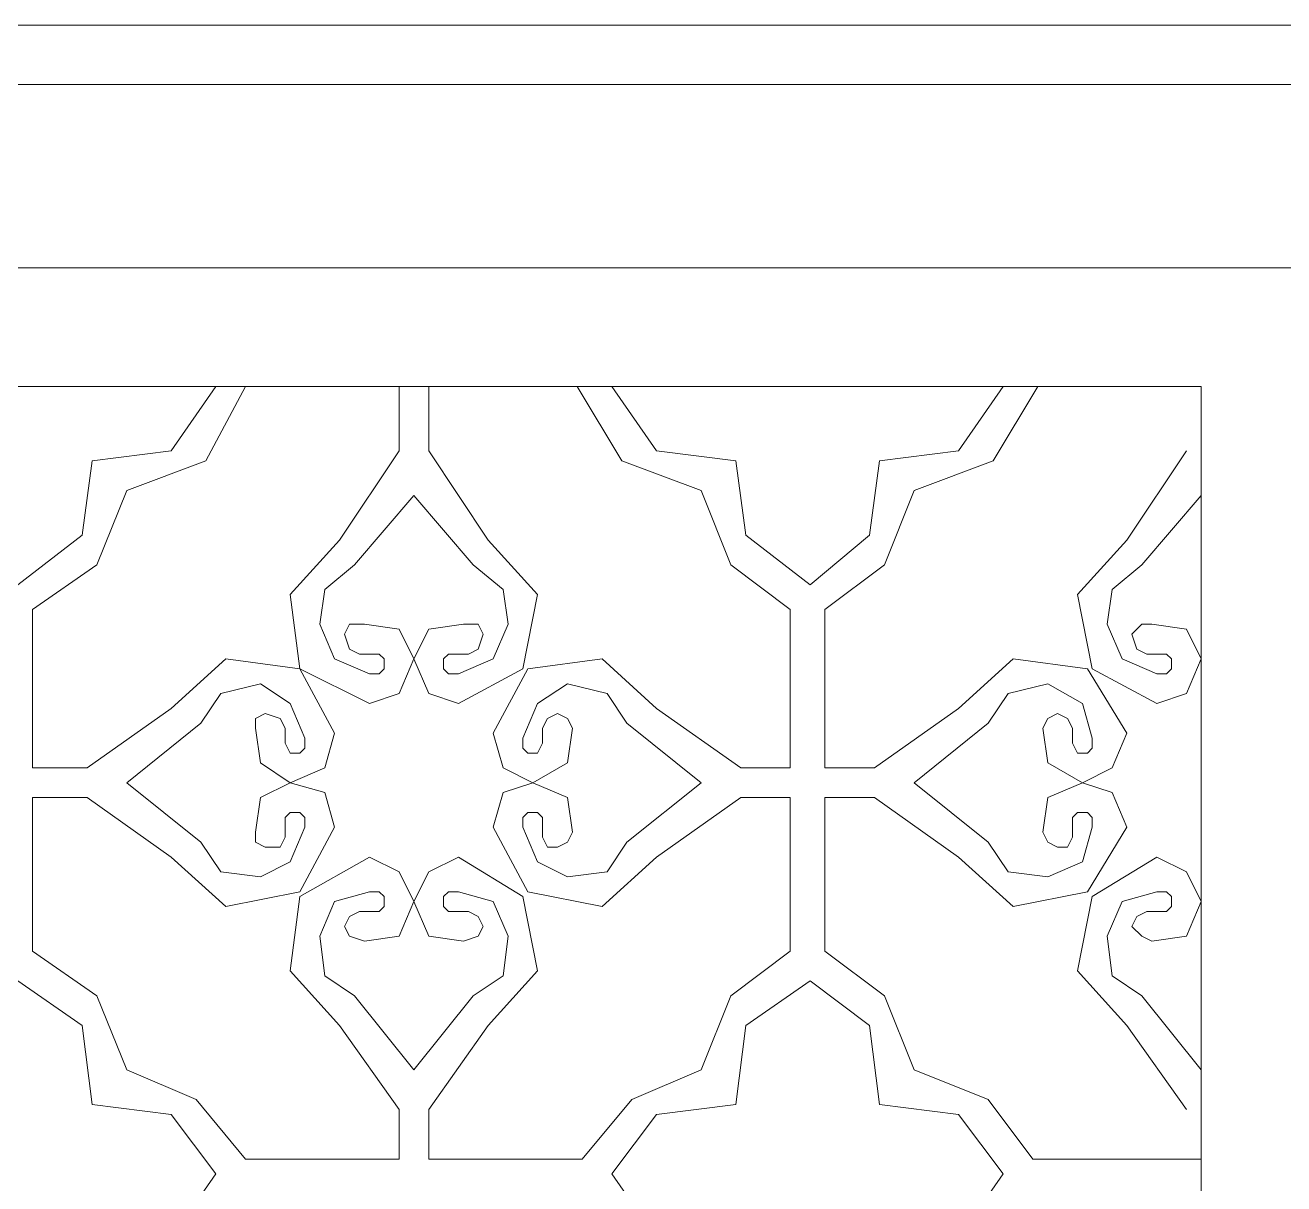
# Model space of a CAD drawing. Header units: centimetres. Extents: x -8.5 to 8.6, y -10.1 to 9.2.
# Drawn here: x -5.33 to -0.12, y 4.43 to 9.22 of the extents above; entities that cross this region are included whole.
import ezdxf

# ---------------------------------------------------------------- set-up
doc = ezdxf.new("R2010")
doc.units = ezdxf.units.CM
doc.header["$MEASUREMENT"] = 0
doc.layers.add('layer 1', color=7, linetype='Continuous')

msp = doc.modelspace()

# ---------------------------------------------------------------- linework, layer by layer
at = {"layer": 'layer 1', "color": 250, "lineweight": 0}
for points, knots in [([(-8.4921, 9.22005), (-8.4921, 9.22005), (8.56713, 9.22005), (8.56713, 9.22005), (8.56713, 9.22005), (8.56713, 9.22005), (8.56713, -10.09188), (8.56713, -10.09188), (8.56713, -10.09188), (8.56713, -10.09188), (-8.4921, -10.09188), (-8.4921, -10.09188), (-8.4921, -10.09188), (-8.4921, -10.09188), (-8.4921, 9.22005), (-8.4921, 9.22005)], [0, 0, 0, 0, 0.25, 0.25, 0.25, 0.25, 0.5, 0.5, 0.5, 0.5, 0.75, 0.75, 0.75, 0.75, 1, 1, 1, 1]), ([(-8.4921, 9.22005), (-8.4921, 9.22005), (8.56713, 9.22005), (8.56713, 9.22005), (8.56713, 9.22005), (8.56713, 9.22005), (8.56713, -10.09188), (8.56713, -10.09188), (8.56713, -10.09188), (8.56713, -10.09188), (-8.4921, -10.09188), (-8.4921, -10.09188), (-8.4921, -10.09188), (-8.4921, -10.09188), (-8.4921, 9.22005), (-8.4921, 9.22005)], [0, 0, 0, 0, 0.25, 0.25, 0.25, 0.25, 0.5, 0.5, 0.5, 0.5, 0.75, 0.75, 0.75, 0.75, 1, 1, 1, 1]), ([(-8.22578, 8.97452), (-8.22578, 8.97452), (8.32133, 8.97452), (8.32133, 8.97452), (8.32133, 8.97452), (8.32133, 8.97452), (8.32133, -9.84608), (8.32133, -9.84608), (8.32133, -9.84608), (8.32133, -9.84608), (-8.22578, -9.84608), (-8.22578, -9.84608), (-8.22578, -9.84608), (-8.22578, -9.84608), (-8.22578, 8.97452), (-8.22578, 8.97452)], [0, 0, 0, 0, 0.25, 0.25, 0.25, 0.25, 0.5, 0.5, 0.5, 0.5, 0.75, 0.75, 0.75, 0.75, 1, 1, 1, 1]), ([(-8.22578, 8.97452), (-8.22578, 8.97452), (8.32133, 8.97452), (8.32133, 8.97452), (8.32133, 8.97452), (8.32133, 8.97452), (8.32133, -9.84608), (8.32133, -9.84608), (8.32133, -9.84608), (8.32133, -9.84608), (-8.22578, -9.84608), (-8.22578, -9.84608), (-8.22578, -9.84608), (-8.22578, -9.84608), (-8.22578, 8.97452), (-8.22578, 8.97452)], [0, 0, 0, 0, 0.25, 0.25, 0.25, 0.25, 0.5, 0.5, 0.5, 0.5, 0.75, 0.75, 0.75, 0.75, 1, 1, 1, 1]), ([(-7.48865, 8.2166), (-7.48865, 8.2166), (7.56368, 8.2166), (7.56368, 8.2166), (7.56368, 8.2166), (7.56368, 8.2166), (7.56368, -9.08816), (7.56368, -9.08816), (7.56368, -9.08816), (7.56368, -9.08816), (-7.48865, -9.08816), (-7.48865, -9.08816), (-7.48865, -9.08816), (-7.48865, -9.08816), (-7.48865, 8.2166), (-7.48865, 8.2166)], [0, 0, 0, 0, 0.25, 0.25, 0.25, 0.25, 0.5, 0.5, 0.5, 0.5, 0.75, 0.75, 0.75, 0.75, 1, 1, 1, 1]), ([(-7.48865, 8.2166), (-7.48865, 8.2166), (7.56368, 8.2166), (7.56368, 8.2166), (7.56368, 8.2166), (7.56368, 8.2166), (7.56368, -9.08816), (7.56368, -9.08816), (7.56368, -9.08816), (7.56368, -9.08816), (-7.48865, -9.08816), (-7.48865, -9.08816), (-7.48865, -9.08816), (-7.48865, -9.08816), (-7.48865, 8.2166), (-7.48865, 8.2166)], [0, 0, 0, 0, 0.25, 0.25, 0.25, 0.25, 0.5, 0.5, 0.5, 0.5, 0.75, 0.75, 0.75, 0.75, 1, 1, 1, 1]), ([(-6.97653, -8.59683), (-6.97653, -8.59683), (-6.97653, 7.72527), (-6.97653, 7.72527), (-6.97653, 7.72527), (-6.97653, 7.72527), (-0.46421, 7.72527), (-0.46421, 7.72527), (-0.46421, 7.72527), (-0.46421, 7.72527), (-0.46421, -8.59683), (-0.46421, -8.59683), (-0.46421, -8.59683), (-0.46421, -8.59683), (-6.97653, -8.59683), (-6.97653, -8.59683)], [0, 0, 0, 0, 0.25, 0.25, 0.25, 0.25, 0.5, 0.5, 0.5, 0.5, 0.75, 0.75, 0.75, 0.75, 1, 1, 1, 1]), ([(-6.97653, -8.59683), (-6.97653, -8.59683), (-6.97653, 7.72527), (-6.97653, 7.72527), (-6.97653, 7.72527), (-6.97653, 7.72527), (-0.46421, 7.72527), (-0.46421, 7.72527), (-0.46421, 7.72527), (-0.46421, 7.72527), (-0.46421, -8.59683), (-0.46421, -8.59683), (-0.46421, -8.59683), (-0.46421, -8.59683), (-6.97653, -8.59683), (-6.97653, -8.59683)], [0, 0, 0, 0, 0.25, 0.25, 0.25, 0.25, 0.5, 0.5, 0.5, 0.5, 0.75, 0.75, 0.75, 0.75, 1, 1, 1, 1]), ([(-6.15729, 7.72527), (-6.15729, 7.72527), (-5.97307, 7.45894), (-5.97307, 7.45894), (-5.97307, 7.45894), (-5.97307, 7.45894), (-5.64543, 7.41789), (-5.64543, 7.41789), (-5.64543, 7.41789), (-5.64543, 7.41789), (-5.60438, 7.11077), (-5.60438, 7.11077), (-5.60438, 7.11077), (-5.60438, 7.11077), (-5.35858, 6.90603), (-5.35858, 6.90603), (-5.35858, 6.90603), (-5.35858, 6.90603), (-5.09252, 7.11077), (-5.09252, 7.11077), (-5.09252, 7.11077), (-5.09252, 7.11077), (-5.05146, 7.41789), (-5.05146, 7.41789), (-5.05146, 7.41789), (-5.05146, 7.41789), (-4.72382, 7.45894), (-4.72382, 7.45894), (-4.72382, 7.45894), (-4.72382, 7.45894), (-4.53961, 7.72527), (-4.53961, 7.72527)], [0, 0, 0, 0, 0.125, 0.125, 0.125, 0.125, 0.25, 0.25, 0.25, 0.25, 0.375, 0.375, 0.375, 0.375, 0.5, 0.5, 0.5, 0.5, 0.625, 0.625, 0.625, 0.625, 0.75, 0.75, 0.75, 0.75, 0.875, 0.875, 0.875, 0.875, 1, 1, 1, 1]), ([(-4.90804, 7.29499), (-4.90804, 7.29499), (-4.5804, 7.41789), (-4.5804, 7.41789), (-4.5804, 7.41789), (-4.5804, 7.41789), (-4.41671, 7.72527), (-4.41671, 7.72527)], [0, 0, 0, 0, 0.5, 0.5, 0.5, 0.5, 1, 1, 1, 1]), ([(-4.02748, 7.09025), (-4.02748, 7.09025), (-3.78169, 7.45894), (-3.78169, 7.45894), (-3.78169, 7.45894), (-3.78169, 7.45894), (-3.78169, 7.72527), (-3.78169, 7.72527)], [0, 0, 0, 0, 0.5, 0.5, 0.5, 0.5, 1, 1, 1, 1]), ([(-3.65905, 7.72527), (-3.65905, 7.72527), (-3.65905, 7.45894), (-3.65905, 7.45894), (-3.65905, 7.45894), (-3.65905, 7.45894), (-3.41325, 7.09025), (-3.41325, 7.09025)], [0, 0, 0, 0, 0.5, 0.5, 0.5, 0.5, 1, 1, 1, 1]), ([(-3.04456, 7.72527), (-3.04456, 7.72527), (-2.86034, 7.41789), (-2.86034, 7.41789), (-2.86034, 7.41789), (-2.86034, 7.41789), (-2.5327, 7.29499), (-2.5327, 7.29499)], [0, 0, 0, 0, 0.5, 0.5, 0.5, 0.5, 1, 1, 1, 1]), ([(-2.90113, 7.72527), (-2.90113, 7.72527), (-2.71692, 7.45894), (-2.71692, 7.45894), (-2.71692, 7.45894), (-2.71692, 7.45894), (-2.38927, 7.41789), (-2.38927, 7.41789), (-2.38927, 7.41789), (-2.38927, 7.41789), (-2.34822, 7.11077), (-2.34822, 7.11077), (-2.34822, 7.11077), (-2.34822, 7.11077), (-2.0819, 6.90603), (-2.0819, 6.90603), (-2.0819, 6.90603), (-2.0819, 6.90603), (-1.83636, 7.11077), (-1.83636, 7.11077), (-1.83636, 7.11077), (-1.83636, 7.11077), (-1.79531, 7.41789), (-1.79531, 7.41789), (-1.79531, 7.41789), (-1.79531, 7.41789), (-1.46767, 7.45894), (-1.46767, 7.45894), (-1.46767, 7.45894), (-1.46767, 7.45894), (-1.28345, 7.72527), (-1.28345, 7.72527)], [0, 0, 0, 0, 0.125, 0.125, 0.125, 0.125, 0.25, 0.25, 0.25, 0.25, 0.375, 0.375, 0.375, 0.375, 0.5, 0.5, 0.5, 0.5, 0.625, 0.625, 0.625, 0.625, 0.75, 0.75, 0.75, 0.75, 0.875, 0.875, 0.875, 0.875, 1, 1, 1, 1]), ([(-2.02058, 6.80366), (-2.02058, 6.80366), (-1.77478, 6.98788), (-1.77478, 6.98788), (-1.77478, 6.98788), (-1.77478, 6.98788), (-1.65188, 7.29499), (-1.65188, 7.29499), (-1.65188, 7.29499), (-1.65188, 7.29499), (-1.32424, 7.41789), (-1.32424, 7.41789), (-1.32424, 7.41789), (-1.32424, 7.41789), (-1.14002, 7.72527), (-1.14002, 7.72527)], [0, 0, 0, 0, 0.25, 0.25, 0.25, 0.25, 0.5, 0.5, 0.5, 0.5, 0.75, 0.75, 0.75, 0.75, 1, 1, 1, 1]), ([(-5.29726, 6.80366), (-5.29726, 6.80366), (-5.03094, 6.98788), (-5.03094, 6.98788), (-5.03094, 6.98788), (-5.03094, 6.98788), (-4.90804, 7.29499), (-4.90804, 7.29499)], [0, 0, 0, 0, 0.5, 0.5, 0.5, 0.5, 1, 1, 1, 1]), ([(-2.5327, 7.29499), (-2.5327, 7.29499), (-2.4098, 6.98788), (-2.4098, 6.98788), (-2.4098, 6.98788), (-2.4098, 6.98788), (-2.164, 6.80366), (-2.164, 6.80366)], [0, 0, 0, 0, 0.5, 0.5, 0.5, 0.5, 1, 1, 1, 1]), ([(-3.53615, 6.61918), (-3.53615, 6.61918), (-3.57694, 6.61918), (-3.57694, 6.61918), (-3.57694, 6.61918), (-3.57694, 6.61918), (-3.59747, 6.59892), (-3.59747, 6.59892), (-3.59747, 6.59892), (-3.59747, 6.59892), (-3.59747, 6.55786), (-3.59747, 6.55786), (-3.59747, 6.55786), (-3.59747, 6.55786), (-3.57694, 6.53734), (-3.57694, 6.53734), (-3.57694, 6.53734), (-3.57694, 6.53734), (-3.53615, 6.53734), (-3.53615, 6.53734), (-3.53615, 6.53734), (-3.53615, 6.53734), (-3.39273, 6.59892), (-3.39273, 6.59892), (-3.39273, 6.59892), (-3.39273, 6.59892), (-3.33115, 6.74208), (-3.33115, 6.74208), (-3.33115, 6.74208), (-3.33115, 6.74208), (-3.35167, 6.8855), (-3.35167, 6.8855), (-3.35167, 6.8855), (-3.35167, 6.8855), (-3.47457, 6.98788), (-3.47457, 6.98788), (-3.47457, 6.98788), (-3.47457, 6.98788), (-3.72037, 7.27473), (-3.72037, 7.27473), (-3.72037, 7.27473), (-3.72037, 7.27473), (-3.96617, 6.98788), (-3.96617, 6.98788), (-3.96617, 6.98788), (-3.96617, 6.98788), (-4.08907, 6.8855), (-4.08907, 6.8855), (-4.08907, 6.8855), (-4.08907, 6.8855), (-4.10959, 6.74208), (-4.10959, 6.74208), (-4.10959, 6.74208), (-4.10959, 6.74208), (-4.04801, 6.59892), (-4.04801, 6.59892), (-4.04801, 6.59892), (-4.04801, 6.59892), (-3.90459, 6.53734), (-3.90459, 6.53734), (-3.90459, 6.53734), (-3.90459, 6.53734), (-3.8638, 6.53734), (-3.8638, 6.53734), (-3.8638, 6.53734), (-3.8638, 6.53734), (-3.84327, 6.55786), (-3.84327, 6.55786), (-3.84327, 6.55786), (-3.84327, 6.55786), (-3.84327, 6.59892), (-3.84327, 6.59892), (-3.84327, 6.59892), (-3.84327, 6.59892), (-3.8638, 6.61918), (-3.8638, 6.61918), (-3.8638, 6.61918), (-3.8638, 6.61918), (-3.90459, 6.61918), (-3.90459, 6.61918)], [0, 0, 0, 0, 0.05, 0.05, 0.05, 0.05, 0.1, 0.1, 0.1, 0.1, 0.15, 0.15, 0.15, 0.15, 0.2, 0.2, 0.2, 0.2, 0.25, 0.25, 0.25, 0.25, 0.3, 0.3, 0.3, 0.3, 0.35, 0.35, 0.35, 0.35, 0.4, 0.4, 0.4, 0.4, 0.45, 0.45, 0.45, 0.45, 0.5, 0.5, 0.5, 0.5, 0.55, 0.55, 0.55, 0.55, 0.6, 0.6, 0.6, 0.6, 0.65, 0.65, 0.65, 0.65, 0.7, 0.7, 0.7, 0.7, 0.75, 0.75, 0.75, 0.75, 0.8, 0.8, 0.8, 0.8, 0.85, 0.85, 0.85, 0.85, 0.9, 0.9, 0.9, 0.9, 0.95, 0.95, 0.95, 0.95, 1, 1, 1, 1]), ([(-0.46421, 7.27473), (-0.46421, 7.27473), (-0.71001, 6.98788), (-0.71001, 6.98788), (-0.71001, 6.98788), (-0.71001, 6.98788), (-0.83291, 6.8855), (-0.83291, 6.8855), (-0.83291, 6.8855), (-0.83291, 6.8855), (-0.85317, 6.74208), (-0.85317, 6.74208), (-0.85317, 6.74208), (-0.85317, 6.74208), (-0.79185, 6.59892), (-0.79185, 6.59892), (-0.79185, 6.59892), (-0.79185, 6.59892), (-0.64843, 6.53734), (-0.64843, 6.53734), (-0.64843, 6.53734), (-0.64843, 6.53734), (-0.60764, 6.53734), (-0.60764, 6.53734), (-0.60764, 6.53734), (-0.60764, 6.53734), (-0.58711, 6.55786), (-0.58711, 6.55786), (-0.58711, 6.55786), (-0.58711, 6.55786), (-0.58711, 6.59892), (-0.58711, 6.59892), (-0.58711, 6.59892), (-0.58711, 6.59892), (-0.60764, 6.61918), (-0.60764, 6.61918), (-0.60764, 6.61918), (-0.60764, 6.61918), (-0.64843, 6.61918), (-0.64843, 6.61918)], [0, 0, 0, 0, 0.1, 0.1, 0.1, 0.1, 0.2, 0.2, 0.2, 0.2, 0.3, 0.3, 0.3, 0.3, 0.4, 0.4, 0.4, 0.4, 0.5, 0.5, 0.5, 0.5, 0.6, 0.6, 0.6, 0.6, 0.7, 0.7, 0.7, 0.7, 0.8, 0.8, 0.8, 0.8, 0.9, 0.9, 0.9, 0.9, 1, 1, 1, 1]), ([(-4.02748, 7.09025), (-4.02748, 7.09025), (-4.23223, 6.86498), (-4.23223, 6.86498), (-4.23223, 6.86498), (-4.23223, 6.86498), (-4.19144, 6.55786), (-4.19144, 6.55786), (-4.19144, 6.55786), (-4.19144, 6.55786), (-3.90459, 6.41444), (-3.90459, 6.41444)], [0, 0, 0, 0, 0.3333333, 0.3333333, 0.3333333, 0.3333333, 0.6666667, 0.6666667, 0.6666667, 0.6666667, 1, 1, 1, 1]), ([(-3.53615, 6.41444), (-3.53615, 6.41444), (-3.26983, 6.55786), (-3.26983, 6.55786), (-3.26983, 6.55786), (-3.26983, 6.55786), (-3.20851, 6.86498), (-3.20851, 6.86498), (-3.20851, 6.86498), (-3.20851, 6.86498), (-3.41325, 7.09025), (-3.41325, 7.09025)], [0, 0, 0, 0, 0.3333333, 0.3333333, 0.3333333, 0.3333333, 0.6666667, 0.6666667, 0.6666667, 0.6666667, 1, 1, 1, 1]), ([(-0.77133, 7.09025), (-0.77133, 7.09025), (-0.97607, 6.86498), (-0.97607, 6.86498), (-0.97607, 6.86498), (-0.97607, 6.86498), (-0.91475, 6.55786), (-0.91475, 6.55786), (-0.91475, 6.55786), (-0.91475, 6.55786), (-0.64843, 6.41444), (-0.64843, 6.41444)], [0, 0, 0, 0, 0.3333333, 0.3333333, 0.3333333, 0.3333333, 0.6666667, 0.6666667, 0.6666667, 0.6666667, 1, 1, 1, 1]), ([(-5.29726, 6.80366), (-5.29726, 6.80366), (-5.29726, 6.14838), (-5.29726, 6.14838), (-5.29726, 6.14838), (-5.29726, 6.14838), (-5.07199, 6.14838), (-5.07199, 6.14838), (-5.07199, 6.14838), (-5.07199, 6.14838), (-4.72382, 6.39391), (-4.72382, 6.39391)], [0, 0, 0, 0, 0.3333333, 0.3333333, 0.3333333, 0.3333333, 0.6666667, 0.6666667, 0.6666667, 0.6666667, 1, 1, 1, 1]), ([(-2.71692, 6.39391), (-2.71692, 6.39391), (-2.36875, 6.14838), (-2.36875, 6.14838), (-2.36875, 6.14838), (-2.36875, 6.14838), (-2.164, 6.14838), (-2.164, 6.14838), (-2.164, 6.14838), (-2.164, 6.14838), (-2.164, 6.80366), (-2.164, 6.80366)], [0, 0, 0, 0, 0.3333333, 0.3333333, 0.3333333, 0.3333333, 0.6666667, 0.6666667, 0.6666667, 0.6666667, 1, 1, 1, 1]), ([(-3.92511, 6.74208), (-3.92511, 6.74208), (-3.98669, 6.74208), (-3.98669, 6.74208), (-3.98669, 6.74208), (-3.98669, 6.74208), (-4.00696, 6.70129), (-4.00696, 6.70129), (-4.00696, 6.70129), (-4.00696, 6.70129), (-3.98669, 6.63971), (-3.98669, 6.63971), (-3.98669, 6.63971), (-3.98669, 6.63971), (-3.94564, 6.61918), (-3.94564, 6.61918), (-3.94564, 6.61918), (-3.94564, 6.61918), (-3.90459, 6.61918), (-3.90459, 6.61918)], [0, 0, 0, 0, 0.2, 0.2, 0.2, 0.2, 0.4, 0.4, 0.4, 0.4, 0.6, 0.6, 0.6, 0.6, 0.8, 0.8, 0.8, 0.8, 1, 1, 1, 1]), ([(-3.90459, 6.41444), (-3.90459, 6.41444), (-3.78169, 6.45549), (-3.78169, 6.45549), (-3.78169, 6.45549), (-3.78169, 6.45549), (-3.72037, 6.59892), (-3.72037, 6.59892), (-3.72037, 6.59892), (-3.72037, 6.59892), (-3.78169, 6.72182), (-3.78169, 6.72182), (-3.78169, 6.72182), (-3.78169, 6.72182), (-3.92511, 6.74208), (-3.92511, 6.74208)], [0, 0, 0, 0, 0.25, 0.25, 0.25, 0.25, 0.5, 0.5, 0.5, 0.5, 0.75, 0.75, 0.75, 0.75, 1, 1, 1, 1]), ([(-3.51563, 6.74208), (-3.51563, 6.74208), (-3.65905, 6.72182), (-3.65905, 6.72182), (-3.65905, 6.72182), (-3.65905, 6.72182), (-3.72037, 6.59892), (-3.72037, 6.59892), (-3.72037, 6.59892), (-3.72037, 6.59892), (-3.65905, 6.45549), (-3.65905, 6.45549), (-3.65905, 6.45549), (-3.65905, 6.45549), (-3.53615, 6.41444), (-3.53615, 6.41444)], [0, 0, 0, 0, 0.25, 0.25, 0.25, 0.25, 0.5, 0.5, 0.5, 0.5, 0.75, 0.75, 0.75, 0.75, 1, 1, 1, 1]), ([(-3.53615, 6.61918), (-3.53615, 6.61918), (-3.4951, 6.61918), (-3.4951, 6.61918), (-3.4951, 6.61918), (-3.4951, 6.61918), (-3.45405, 6.63971), (-3.45405, 6.63971), (-3.45405, 6.63971), (-3.45405, 6.63971), (-3.43378, 6.70129), (-3.43378, 6.70129), (-3.43378, 6.70129), (-3.43378, 6.70129), (-3.45405, 6.74208), (-3.45405, 6.74208), (-3.45405, 6.74208), (-3.45405, 6.74208), (-3.51563, 6.74208), (-3.51563, 6.74208)], [0, 0, 0, 0, 0.2, 0.2, 0.2, 0.2, 0.4, 0.4, 0.4, 0.4, 0.6, 0.6, 0.6, 0.6, 0.8, 0.8, 0.8, 0.8, 1, 1, 1, 1]), ([(-0.66896, 6.74208), (-0.66896, 6.74208), (-0.71001, 6.74208), (-0.71001, 6.74208), (-0.71001, 6.74208), (-0.71001, 6.74208), (-0.7508, 6.70129), (-0.7508, 6.70129), (-0.7508, 6.70129), (-0.7508, 6.70129), (-0.73027, 6.63971), (-0.73027, 6.63971), (-0.73027, 6.63971), (-0.73027, 6.63971), (-0.68948, 6.61918), (-0.68948, 6.61918), (-0.68948, 6.61918), (-0.68948, 6.61918), (-0.64843, 6.61918), (-0.64843, 6.61918)], [0, 0, 0, 0, 0.2, 0.2, 0.2, 0.2, 0.4, 0.4, 0.4, 0.4, 0.6, 0.6, 0.6, 0.6, 0.8, 0.8, 0.8, 0.8, 1, 1, 1, 1]), ([(-0.64843, 6.41444), (-0.64843, 6.41444), (-0.52553, 6.45549), (-0.52553, 6.45549), (-0.52553, 6.45549), (-0.52553, 6.45549), (-0.46421, 6.59892), (-0.46421, 6.59892), (-0.46421, 6.59892), (-0.46421, 6.59892), (-0.52553, 6.72182), (-0.52553, 6.72182), (-0.52553, 6.72182), (-0.52553, 6.72182), (-0.66896, 6.74208), (-0.66896, 6.74208)], [0, 0, 0, 0, 0.25, 0.25, 0.25, 0.25, 0.5, 0.5, 0.5, 0.5, 0.75, 0.75, 0.75, 0.75, 1, 1, 1, 1]), ([(-4.04801, 6.29154), (-4.04801, 6.29154), (-4.19144, 6.55786), (-4.19144, 6.55786), (-4.19144, 6.55786), (-4.19144, 6.55786), (-4.49855, 6.59892), (-4.49855, 6.59892), (-4.49855, 6.59892), (-4.49855, 6.59892), (-4.72382, 6.39391), (-4.72382, 6.39391)], [0, 0, 0, 0, 0.3333333, 0.3333333, 0.3333333, 0.3333333, 0.6666667, 0.6666667, 0.6666667, 0.6666667, 1, 1, 1, 1]), ([(-2.71692, 6.39391), (-2.71692, 6.39391), (-2.94219, 6.59892), (-2.94219, 6.59892), (-2.94219, 6.59892), (-2.94219, 6.59892), (-3.2493, 6.55786), (-3.2493, 6.55786), (-3.2493, 6.55786), (-3.2493, 6.55786), (-3.39273, 6.29154), (-3.39273, 6.29154)], [0, 0, 0, 0, 0.3333333, 0.3333333, 0.3333333, 0.3333333, 0.6666667, 0.6666667, 0.6666667, 0.6666667, 1, 1, 1, 1]), ([(-0.77133, 6.29154), (-0.77133, 6.29154), (-0.93528, 6.55786), (-0.93528, 6.55786), (-0.93528, 6.55786), (-0.93528, 6.55786), (-1.2424, 6.59892), (-1.2424, 6.59892), (-1.2424, 6.59892), (-1.2424, 6.59892), (-1.46767, 6.39391), (-1.46767, 6.39391)], [0, 0, 0, 0, 0.3333333, 0.3333333, 0.3333333, 0.3333333, 0.6666667, 0.6666667, 0.6666667, 0.6666667, 1, 1, 1, 1]), ([(-4.25275, 6.27127), (-4.25275, 6.27127), (-4.25275, 6.25075), (-4.25275, 6.25075), (-4.25275, 6.25075), (-4.25275, 6.25075), (-4.23223, 6.20969), (-4.23223, 6.20969), (-4.23223, 6.20969), (-4.23223, 6.20969), (-4.19144, 6.20969), (-4.19144, 6.20969), (-4.19144, 6.20969), (-4.19144, 6.20969), (-4.17091, 6.23022), (-4.17091, 6.23022), (-4.17091, 6.23022), (-4.17091, 6.23022), (-4.17091, 6.27127), (-4.17091, 6.27127), (-4.17091, 6.27127), (-4.17091, 6.27127), (-4.23223, 6.41444), (-4.23223, 6.41444), (-4.23223, 6.41444), (-4.23223, 6.41444), (-4.35513, 6.49654), (-4.35513, 6.49654), (-4.35513, 6.49654), (-4.35513, 6.49654), (-4.51908, 6.45549), (-4.51908, 6.45549), (-4.51908, 6.45549), (-4.51908, 6.45549), (-4.60092, 6.33259), (-4.60092, 6.33259), (-4.60092, 6.33259), (-4.60092, 6.33259), (-4.90804, 6.08679), (-4.90804, 6.08679), (-4.90804, 6.08679), (-4.90804, 6.08679), (-4.60092, 5.841), (-4.60092, 5.841), (-4.60092, 5.841), (-4.60092, 5.841), (-4.51908, 5.7181), (-4.51908, 5.7181), (-4.51908, 5.7181), (-4.51908, 5.7181), (-4.35513, 5.69783), (-4.35513, 5.69783), (-4.35513, 5.69783), (-4.35513, 5.69783), (-4.23223, 5.75915), (-4.23223, 5.75915), (-4.23223, 5.75915), (-4.23223, 5.75915), (-4.17091, 5.90258), (-4.17091, 5.90258), (-4.17091, 5.90258), (-4.17091, 5.90258), (-4.17091, 5.94337), (-4.17091, 5.94337), (-4.17091, 5.94337), (-4.17091, 5.94337), (-4.19144, 5.9639), (-4.19144, 5.9639), (-4.19144, 5.9639), (-4.19144, 5.9639), (-4.23223, 5.9639), (-4.23223, 5.9639), (-4.23223, 5.9639), (-4.23223, 5.9639), (-4.25275, 5.94337), (-4.25275, 5.94337), (-4.25275, 5.94337), (-4.25275, 5.94337), (-4.25275, 5.90258), (-4.25275, 5.90258)], [0, 0, 0, 0, 0.05, 0.05, 0.05, 0.05, 0.1, 0.1, 0.1, 0.1, 0.15, 0.15, 0.15, 0.15, 0.2, 0.2, 0.2, 0.2, 0.25, 0.25, 0.25, 0.25, 0.3, 0.3, 0.3, 0.3, 0.35, 0.35, 0.35, 0.35, 0.4, 0.4, 0.4, 0.4, 0.45, 0.45, 0.45, 0.45, 0.5, 0.5, 0.5, 0.5, 0.55, 0.55, 0.55, 0.55, 0.6, 0.6, 0.6, 0.6, 0.65, 0.65, 0.65, 0.65, 0.7, 0.7, 0.7, 0.7, 0.75, 0.75, 0.75, 0.75, 0.8, 0.8, 0.8, 0.8, 0.85, 0.85, 0.85, 0.85, 0.9, 0.9, 0.9, 0.9, 0.95, 0.95, 0.95, 0.95, 1, 1, 1, 1]), ([(-3.18798, 5.90258), (-3.18798, 5.90258), (-3.18798, 5.94337), (-3.18798, 5.94337), (-3.18798, 5.94337), (-3.18798, 5.94337), (-3.20851, 5.9639), (-3.20851, 5.9639), (-3.20851, 5.9639), (-3.20851, 5.9639), (-3.2493, 5.9639), (-3.2493, 5.9639), (-3.2493, 5.9639), (-3.2493, 5.9639), (-3.26983, 5.94337), (-3.26983, 5.94337), (-3.26983, 5.94337), (-3.26983, 5.94337), (-3.26983, 5.90258), (-3.26983, 5.90258), (-3.26983, 5.90258), (-3.26983, 5.90258), (-3.20851, 5.75915), (-3.20851, 5.75915), (-3.20851, 5.75915), (-3.20851, 5.75915), (-3.08561, 5.69783), (-3.08561, 5.69783), (-3.08561, 5.69783), (-3.08561, 5.69783), (-2.92166, 5.7181), (-2.92166, 5.7181), (-2.92166, 5.7181), (-2.92166, 5.7181), (-2.83981, 5.841), (-2.83981, 5.841), (-2.83981, 5.841), (-2.83981, 5.841), (-2.5327, 6.08679), (-2.5327, 6.08679), (-2.5327, 6.08679), (-2.5327, 6.08679), (-2.83981, 6.33259), (-2.83981, 6.33259), (-2.83981, 6.33259), (-2.83981, 6.33259), (-2.92166, 6.45549), (-2.92166, 6.45549), (-2.92166, 6.45549), (-2.92166, 6.45549), (-3.08561, 6.49654), (-3.08561, 6.49654), (-3.08561, 6.49654), (-3.08561, 6.49654), (-3.20851, 6.41444), (-3.20851, 6.41444), (-3.20851, 6.41444), (-3.20851, 6.41444), (-3.26983, 6.27127), (-3.26983, 6.27127), (-3.26983, 6.27127), (-3.26983, 6.27127), (-3.26983, 6.23022), (-3.26983, 6.23022), (-3.26983, 6.23022), (-3.26983, 6.23022), (-3.2493, 6.20969), (-3.2493, 6.20969), (-3.2493, 6.20969), (-3.2493, 6.20969), (-3.20851, 6.20969), (-3.20851, 6.20969), (-3.20851, 6.20969), (-3.20851, 6.20969), (-3.18798, 6.25075), (-3.18798, 6.25075), (-3.18798, 6.25075), (-3.18798, 6.25075), (-3.18798, 6.27127), (-3.18798, 6.27127)], [0, 0, 0, 0, 0.05, 0.05, 0.05, 0.05, 0.1, 0.1, 0.1, 0.1, 0.15, 0.15, 0.15, 0.15, 0.2, 0.2, 0.2, 0.2, 0.25, 0.25, 0.25, 0.25, 0.3, 0.3, 0.3, 0.3, 0.35, 0.35, 0.35, 0.35, 0.4, 0.4, 0.4, 0.4, 0.45, 0.45, 0.45, 0.45, 0.5, 0.5, 0.5, 0.5, 0.55, 0.55, 0.55, 0.55, 0.6, 0.6, 0.6, 0.6, 0.65, 0.65, 0.65, 0.65, 0.7, 0.7, 0.7, 0.7, 0.75, 0.75, 0.75, 0.75, 0.8, 0.8, 0.8, 0.8, 0.85, 0.85, 0.85, 0.85, 0.9, 0.9, 0.9, 0.9, 0.95, 0.95, 0.95, 0.95, 1, 1, 1, 1]), ([(-0.9966, 6.27127), (-0.9966, 6.27127), (-0.9966, 6.25075), (-0.9966, 6.25075), (-0.9966, 6.25075), (-0.9966, 6.25075), (-0.97607, 6.20969), (-0.97607, 6.20969), (-0.97607, 6.20969), (-0.97607, 6.20969), (-0.93528, 6.20969), (-0.93528, 6.20969), (-0.93528, 6.20969), (-0.93528, 6.20969), (-0.91475, 6.23022), (-0.91475, 6.23022), (-0.91475, 6.23022), (-0.91475, 6.23022), (-0.91475, 6.27127), (-0.91475, 6.27127), (-0.91475, 6.27127), (-0.91475, 6.27127), (-0.95554, 6.41444), (-0.95554, 6.41444), (-0.95554, 6.41444), (-0.95554, 6.41444), (-1.09897, 6.49654), (-1.09897, 6.49654), (-1.09897, 6.49654), (-1.09897, 6.49654), (-1.26292, 6.45549), (-1.26292, 6.45549), (-1.26292, 6.45549), (-1.26292, 6.45549), (-1.34477, 6.33259), (-1.34477, 6.33259), (-1.34477, 6.33259), (-1.34477, 6.33259), (-1.65188, 6.08679), (-1.65188, 6.08679), (-1.65188, 6.08679), (-1.65188, 6.08679), (-1.34477, 5.841), (-1.34477, 5.841), (-1.34477, 5.841), (-1.34477, 5.841), (-1.26292, 5.7181), (-1.26292, 5.7181), (-1.26292, 5.7181), (-1.26292, 5.7181), (-1.09897, 5.69783), (-1.09897, 5.69783), (-1.09897, 5.69783), (-1.09897, 5.69783), (-0.95554, 5.75915), (-0.95554, 5.75915), (-0.95554, 5.75915), (-0.95554, 5.75915), (-0.91475, 5.90258), (-0.91475, 5.90258), (-0.91475, 5.90258), (-0.91475, 5.90258), (-0.91475, 5.94337), (-0.91475, 5.94337), (-0.91475, 5.94337), (-0.91475, 5.94337), (-0.93528, 5.9639), (-0.93528, 5.9639), (-0.93528, 5.9639), (-0.93528, 5.9639), (-0.97607, 5.9639), (-0.97607, 5.9639), (-0.97607, 5.9639), (-0.97607, 5.9639), (-0.9966, 5.94337), (-0.9966, 5.94337), (-0.9966, 5.94337), (-0.9966, 5.94337), (-0.9966, 5.90258), (-0.9966, 5.90258)], [0, 0, 0, 0, 0.05, 0.05, 0.05, 0.05, 0.1, 0.1, 0.1, 0.1, 0.15, 0.15, 0.15, 0.15, 0.2, 0.2, 0.2, 0.2, 0.25, 0.25, 0.25, 0.25, 0.3, 0.3, 0.3, 0.3, 0.35, 0.35, 0.35, 0.35, 0.4, 0.4, 0.4, 0.4, 0.45, 0.45, 0.45, 0.45, 0.5, 0.5, 0.5, 0.5, 0.55, 0.55, 0.55, 0.55, 0.6, 0.6, 0.6, 0.6, 0.65, 0.65, 0.65, 0.65, 0.7, 0.7, 0.7, 0.7, 0.75, 0.75, 0.75, 0.75, 0.8, 0.8, 0.8, 0.8, 0.85, 0.85, 0.85, 0.85, 0.9, 0.9, 0.9, 0.9, 0.95, 0.95, 0.95, 0.95, 1, 1, 1, 1]), ([(-4.25275, 6.27127), (-4.25275, 6.27127), (-4.25275, 6.31207), (-4.25275, 6.31207), (-4.25275, 6.31207), (-4.25275, 6.31207), (-4.27328, 6.35312), (-4.27328, 6.35312), (-4.27328, 6.35312), (-4.27328, 6.35312), (-4.33486, 6.37365), (-4.33486, 6.37365), (-4.33486, 6.37365), (-4.33486, 6.37365), (-4.37565, 6.35312), (-4.37565, 6.35312), (-4.37565, 6.35312), (-4.37565, 6.35312), (-4.37565, 6.31207), (-4.37565, 6.31207)], [0, 0, 0, 0, 0.2, 0.2, 0.2, 0.2, 0.4, 0.4, 0.4, 0.4, 0.6, 0.6, 0.6, 0.6, 0.8, 0.8, 0.8, 0.8, 1, 1, 1, 1]), ([(-3.06509, 6.31207), (-3.06509, 6.31207), (-3.08561, 6.35312), (-3.08561, 6.35312), (-3.08561, 6.35312), (-3.08561, 6.35312), (-3.1264, 6.37365), (-3.1264, 6.37365), (-3.1264, 6.37365), (-3.1264, 6.37365), (-3.16746, 6.35312), (-3.16746, 6.35312), (-3.16746, 6.35312), (-3.16746, 6.35312), (-3.18798, 6.31207), (-3.18798, 6.31207), (-3.18798, 6.31207), (-3.18798, 6.31207), (-3.18798, 6.27127), (-3.18798, 6.27127)], [0, 0, 0, 0, 0.2, 0.2, 0.2, 0.2, 0.4, 0.4, 0.4, 0.4, 0.6, 0.6, 0.6, 0.6, 0.8, 0.8, 0.8, 0.8, 1, 1, 1, 1]), ([(-0.9966, 6.27127), (-0.9966, 6.27127), (-0.9966, 6.31207), (-0.9966, 6.31207), (-0.9966, 6.31207), (-0.9966, 6.31207), (-1.01712, 6.35312), (-1.01712, 6.35312), (-1.01712, 6.35312), (-1.01712, 6.35312), (-1.05818, 6.37365), (-1.05818, 6.37365), (-1.05818, 6.37365), (-1.05818, 6.37365), (-1.09897, 6.35312), (-1.09897, 6.35312), (-1.09897, 6.35312), (-1.09897, 6.35312), (-1.1195, 6.31207), (-1.1195, 6.31207)], [0, 0, 0, 0, 0.2, 0.2, 0.2, 0.2, 0.4, 0.4, 0.4, 0.4, 0.6, 0.6, 0.6, 0.6, 0.8, 0.8, 0.8, 0.8, 1, 1, 1, 1]), ([(-4.37565, 6.31207), (-4.37565, 6.31207), (-4.35513, 6.16864), (-4.35513, 6.16864), (-4.35513, 6.16864), (-4.35513, 6.16864), (-4.23223, 6.08679), (-4.23223, 6.08679), (-4.23223, 6.08679), (-4.23223, 6.08679), (-4.08907, 6.14838), (-4.08907, 6.14838), (-4.08907, 6.14838), (-4.08907, 6.14838), (-4.04801, 6.29154), (-4.04801, 6.29154)], [0, 0, 0, 0, 0.25, 0.25, 0.25, 0.25, 0.5, 0.5, 0.5, 0.5, 0.75, 0.75, 0.75, 0.75, 1, 1, 1, 1]), ([(-3.39273, 6.29154), (-3.39273, 6.29154), (-3.35167, 6.14838), (-3.35167, 6.14838), (-3.35167, 6.14838), (-3.35167, 6.14838), (-3.22877, 6.08679), (-3.22877, 6.08679), (-3.22877, 6.08679), (-3.22877, 6.08679), (-3.08561, 6.16864), (-3.08561, 6.16864), (-3.08561, 6.16864), (-3.08561, 6.16864), (-3.06509, 6.31207), (-3.06509, 6.31207)], [0, 0, 0, 0, 0.25, 0.25, 0.25, 0.25, 0.5, 0.5, 0.5, 0.5, 0.75, 0.75, 0.75, 0.75, 1, 1, 1, 1]), ([(-1.1195, 6.31207), (-1.1195, 6.31207), (-1.09897, 6.16864), (-1.09897, 6.16864), (-1.09897, 6.16864), (-1.09897, 6.16864), (-0.95554, 6.08679), (-0.95554, 6.08679), (-0.95554, 6.08679), (-0.95554, 6.08679), (-0.83291, 6.14838), (-0.83291, 6.14838), (-0.83291, 6.14838), (-0.83291, 6.14838), (-0.77133, 6.29154), (-0.77133, 6.29154)], [0, 0, 0, 0, 0.25, 0.25, 0.25, 0.25, 0.5, 0.5, 0.5, 0.5, 0.75, 0.75, 0.75, 0.75, 1, 1, 1, 1]), ([(-4.04801, 5.90258), (-4.04801, 5.90258), (-4.08907, 6.046), (-4.08907, 6.046), (-4.08907, 6.046), (-4.08907, 6.046), (-4.23223, 6.08679), (-4.23223, 6.08679), (-4.23223, 6.08679), (-4.23223, 6.08679), (-4.35513, 6.02548), (-4.35513, 6.02548), (-4.35513, 6.02548), (-4.35513, 6.02548), (-4.37565, 5.88205), (-4.37565, 5.88205)], [0, 0, 0, 0, 0.25, 0.25, 0.25, 0.25, 0.5, 0.5, 0.5, 0.5, 0.75, 0.75, 0.75, 0.75, 1, 1, 1, 1]), ([(-3.06509, 5.88205), (-3.06509, 5.88205), (-3.08561, 6.02548), (-3.08561, 6.02548), (-3.08561, 6.02548), (-3.08561, 6.02548), (-3.22877, 6.08679), (-3.22877, 6.08679), (-3.22877, 6.08679), (-3.22877, 6.08679), (-3.35167, 6.046), (-3.35167, 6.046), (-3.35167, 6.046), (-3.35167, 6.046), (-3.39273, 5.90258), (-3.39273, 5.90258)], [0, 0, 0, 0, 0.25, 0.25, 0.25, 0.25, 0.5, 0.5, 0.5, 0.5, 0.75, 0.75, 0.75, 0.75, 1, 1, 1, 1]), ([(-0.77133, 5.90258), (-0.77133, 5.90258), (-0.83291, 6.046), (-0.83291, 6.046), (-0.83291, 6.046), (-0.83291, 6.046), (-0.95554, 6.08679), (-0.95554, 6.08679), (-0.95554, 6.08679), (-0.95554, 6.08679), (-1.09897, 6.02548), (-1.09897, 6.02548), (-1.09897, 6.02548), (-1.09897, 6.02548), (-1.1195, 5.88205), (-1.1195, 5.88205)], [0, 0, 0, 0, 0.25, 0.25, 0.25, 0.25, 0.5, 0.5, 0.5, 0.5, 0.75, 0.75, 0.75, 0.75, 1, 1, 1, 1]), ([(-4.72382, 5.77968), (-4.72382, 5.77968), (-5.07199, 6.02548), (-5.07199, 6.02548), (-5.07199, 6.02548), (-5.07199, 6.02548), (-5.29726, 6.02548), (-5.29726, 6.02548), (-5.29726, 6.02548), (-5.29726, 6.02548), (-5.29726, 5.39046), (-5.29726, 5.39046)], [0, 0, 0, 0, 0.3333333, 0.3333333, 0.3333333, 0.3333333, 0.6666667, 0.6666667, 0.6666667, 0.6666667, 1, 1, 1, 1]), ([(-2.164, 5.39046), (-2.164, 5.39046), (-2.164, 6.02548), (-2.164, 6.02548), (-2.164, 6.02548), (-2.164, 6.02548), (-2.36875, 6.02548), (-2.36875, 6.02548), (-2.36875, 6.02548), (-2.36875, 6.02548), (-2.71692, 5.77968), (-2.71692, 5.77968)], [0, 0, 0, 0, 0.3333333, 0.3333333, 0.3333333, 0.3333333, 0.6666667, 0.6666667, 0.6666667, 0.6666667, 1, 1, 1, 1]), ([(-2.02058, 5.39046), (-2.02058, 5.39046), (-2.02058, 6.02548), (-2.02058, 6.02548), (-2.02058, 6.02548), (-2.02058, 6.02548), (-1.81583, 6.02548), (-1.81583, 6.02548)], [0, 0, 0, 0, 0.5, 0.5, 0.5, 0.5, 1, 1, 1, 1]), ([(-4.72382, 5.77968), (-4.72382, 5.77968), (-4.49855, 5.57494), (-4.49855, 5.57494), (-4.49855, 5.57494), (-4.49855, 5.57494), (-4.19144, 5.63625), (-4.19144, 5.63625), (-4.19144, 5.63625), (-4.19144, 5.63625), (-4.04801, 5.90258), (-4.04801, 5.90258)], [0, 0, 0, 0, 0.3333333, 0.3333333, 0.3333333, 0.3333333, 0.6666667, 0.6666667, 0.6666667, 0.6666667, 1, 1, 1, 1]), ([(-4.37565, 5.88205), (-4.37565, 5.88205), (-4.37565, 5.841), (-4.37565, 5.841), (-4.37565, 5.841), (-4.37565, 5.841), (-4.33486, 5.82073), (-4.33486, 5.82073), (-4.33486, 5.82073), (-4.33486, 5.82073), (-4.27328, 5.82073), (-4.27328, 5.82073), (-4.27328, 5.82073), (-4.27328, 5.82073), (-4.25275, 5.86152), (-4.25275, 5.86152), (-4.25275, 5.86152), (-4.25275, 5.86152), (-4.25275, 5.90258), (-4.25275, 5.90258)], [0, 0, 0, 0, 0.2, 0.2, 0.2, 0.2, 0.4, 0.4, 0.4, 0.4, 0.6, 0.6, 0.6, 0.6, 0.8, 0.8, 0.8, 0.8, 1, 1, 1, 1]), ([(-3.39273, 5.90258), (-3.39273, 5.90258), (-3.2493, 5.63625), (-3.2493, 5.63625), (-3.2493, 5.63625), (-3.2493, 5.63625), (-2.94219, 5.57494), (-2.94219, 5.57494), (-2.94219, 5.57494), (-2.94219, 5.57494), (-2.71692, 5.77968), (-2.71692, 5.77968)], [0, 0, 0, 0, 0.3333333, 0.3333333, 0.3333333, 0.3333333, 0.6666667, 0.6666667, 0.6666667, 0.6666667, 1, 1, 1, 1]), ([(-3.18798, 5.90258), (-3.18798, 5.90258), (-3.18798, 5.86152), (-3.18798, 5.86152), (-3.18798, 5.86152), (-3.18798, 5.86152), (-3.16746, 5.82073), (-3.16746, 5.82073), (-3.16746, 5.82073), (-3.16746, 5.82073), (-3.1264, 5.82073), (-3.1264, 5.82073), (-3.1264, 5.82073), (-3.1264, 5.82073), (-3.08561, 5.841), (-3.08561, 5.841), (-3.08561, 5.841), (-3.08561, 5.841), (-3.06509, 5.88205), (-3.06509, 5.88205)], [0, 0, 0, 0, 0.2, 0.2, 0.2, 0.2, 0.4, 0.4, 0.4, 0.4, 0.6, 0.6, 0.6, 0.6, 0.8, 0.8, 0.8, 0.8, 1, 1, 1, 1]), ([(-1.46767, 5.77968), (-1.46767, 5.77968), (-1.2424, 5.57494), (-1.2424, 5.57494), (-1.2424, 5.57494), (-1.2424, 5.57494), (-0.93528, 5.63625), (-0.93528, 5.63625), (-0.93528, 5.63625), (-0.93528, 5.63625), (-0.77133, 5.90258), (-0.77133, 5.90258)], [0, 0, 0, 0, 0.3333333, 0.3333333, 0.3333333, 0.3333333, 0.6666667, 0.6666667, 0.6666667, 0.6666667, 1, 1, 1, 1]), ([(-1.1195, 5.88205), (-1.1195, 5.88205), (-1.09897, 5.841), (-1.09897, 5.841), (-1.09897, 5.841), (-1.09897, 5.841), (-1.05818, 5.82073), (-1.05818, 5.82073), (-1.05818, 5.82073), (-1.05818, 5.82073), (-1.01712, 5.82073), (-1.01712, 5.82073), (-1.01712, 5.82073), (-1.01712, 5.82073), (-0.9966, 5.86152), (-0.9966, 5.86152), (-0.9966, 5.86152), (-0.9966, 5.86152), (-0.9966, 5.90258), (-0.9966, 5.90258)], [0, 0, 0, 0, 0.2, 0.2, 0.2, 0.2, 0.4, 0.4, 0.4, 0.4, 0.6, 0.6, 0.6, 0.6, 0.8, 0.8, 0.8, 0.8, 1, 1, 1, 1]), ([(-3.90459, 5.77968), (-3.90459, 5.77968), (-4.19144, 5.61573), (-4.19144, 5.61573), (-4.19144, 5.61573), (-4.19144, 5.61573), (-4.23223, 5.30861), (-4.23223, 5.30861), (-4.23223, 5.30861), (-4.23223, 5.30861), (-4.02748, 5.08334), (-4.02748, 5.08334)], [0, 0, 0, 0, 0.3333333, 0.3333333, 0.3333333, 0.3333333, 0.6666667, 0.6666667, 0.6666667, 0.6666667, 1, 1, 1, 1]), ([(-3.92511, 5.43151), (-3.92511, 5.43151), (-3.78169, 5.45204), (-3.78169, 5.45204), (-3.78169, 5.45204), (-3.78169, 5.45204), (-3.72037, 5.59546), (-3.72037, 5.59546), (-3.72037, 5.59546), (-3.72037, 5.59546), (-3.78169, 5.7181), (-3.78169, 5.7181), (-3.78169, 5.7181), (-3.78169, 5.7181), (-3.90459, 5.77968), (-3.90459, 5.77968)], [0, 0, 0, 0, 0.25, 0.25, 0.25, 0.25, 0.5, 0.5, 0.5, 0.5, 0.75, 0.75, 0.75, 0.75, 1, 1, 1, 1]), ([(-3.53615, 5.77968), (-3.53615, 5.77968), (-3.65905, 5.7181), (-3.65905, 5.7181), (-3.65905, 5.7181), (-3.65905, 5.7181), (-3.72037, 5.59546), (-3.72037, 5.59546), (-3.72037, 5.59546), (-3.72037, 5.59546), (-3.65905, 5.45204), (-3.65905, 5.45204), (-3.65905, 5.45204), (-3.65905, 5.45204), (-3.51563, 5.43151), (-3.51563, 5.43151)], [0, 0, 0, 0, 0.25, 0.25, 0.25, 0.25, 0.5, 0.5, 0.5, 0.5, 0.75, 0.75, 0.75, 0.75, 1, 1, 1, 1]), ([(-3.41325, 5.08334), (-3.41325, 5.08334), (-3.20851, 5.30861), (-3.20851, 5.30861), (-3.20851, 5.30861), (-3.20851, 5.30861), (-3.26983, 5.61573), (-3.26983, 5.61573), (-3.26983, 5.61573), (-3.26983, 5.61573), (-3.53615, 5.77968), (-3.53615, 5.77968)], [0, 0, 0, 0, 0.3333333, 0.3333333, 0.3333333, 0.3333333, 0.6666667, 0.6666667, 0.6666667, 0.6666667, 1, 1, 1, 1]), ([(-0.64843, 5.77968), (-0.64843, 5.77968), (-0.91475, 5.61573), (-0.91475, 5.61573), (-0.91475, 5.61573), (-0.91475, 5.61573), (-0.97607, 5.30861), (-0.97607, 5.30861), (-0.97607, 5.30861), (-0.97607, 5.30861), (-0.77133, 5.08334), (-0.77133, 5.08334)], [0, 0, 0, 0, 0.3333333, 0.3333333, 0.3333333, 0.3333333, 0.6666667, 0.6666667, 0.6666667, 0.6666667, 1, 1, 1, 1]), ([(-0.66896, 5.43151), (-0.66896, 5.43151), (-0.52553, 5.45204), (-0.52553, 5.45204), (-0.52553, 5.45204), (-0.52553, 5.45204), (-0.46421, 5.59546), (-0.46421, 5.59546), (-0.46421, 5.59546), (-0.46421, 5.59546), (-0.52553, 5.7181), (-0.52553, 5.7181), (-0.52553, 5.7181), (-0.52553, 5.7181), (-0.64843, 5.77968), (-0.64843, 5.77968)], [0, 0, 0, 0, 0.25, 0.25, 0.25, 0.25, 0.5, 0.5, 0.5, 0.5, 0.75, 0.75, 0.75, 0.75, 1, 1, 1, 1]), ([(-3.90459, 5.55441), (-3.90459, 5.55441), (-3.8638, 5.55441), (-3.8638, 5.55441), (-3.8638, 5.55441), (-3.8638, 5.55441), (-3.84327, 5.57494), (-3.84327, 5.57494), (-3.84327, 5.57494), (-3.84327, 5.57494), (-3.84327, 5.61573), (-3.84327, 5.61573), (-3.84327, 5.61573), (-3.84327, 5.61573), (-3.8638, 5.63625), (-3.8638, 5.63625), (-3.8638, 5.63625), (-3.8638, 5.63625), (-3.90459, 5.63625), (-3.90459, 5.63625), (-3.90459, 5.63625), (-3.90459, 5.63625), (-4.04801, 5.59546), (-4.04801, 5.59546), (-4.04801, 5.59546), (-4.04801, 5.59546), (-4.10959, 5.45204), (-4.10959, 5.45204), (-4.10959, 5.45204), (-4.10959, 5.45204), (-4.08907, 5.28808), (-4.08907, 5.28808), (-4.08907, 5.28808), (-4.08907, 5.28808), (-3.96617, 5.20624), (-3.96617, 5.20624), (-3.96617, 5.20624), (-3.96617, 5.20624), (-3.72037, 4.89913), (-3.72037, 4.89913), (-3.72037, 4.89913), (-3.72037, 4.89913), (-3.47457, 5.20624), (-3.47457, 5.20624), (-3.47457, 5.20624), (-3.47457, 5.20624), (-3.35167, 5.28808), (-3.35167, 5.28808), (-3.35167, 5.28808), (-3.35167, 5.28808), (-3.33115, 5.45204), (-3.33115, 5.45204), (-3.33115, 5.45204), (-3.33115, 5.45204), (-3.39273, 5.59546), (-3.39273, 5.59546), (-3.39273, 5.59546), (-3.39273, 5.59546), (-3.53615, 5.63625), (-3.53615, 5.63625), (-3.53615, 5.63625), (-3.53615, 5.63625), (-3.57694, 5.63625), (-3.57694, 5.63625), (-3.57694, 5.63625), (-3.57694, 5.63625), (-3.59747, 5.61573), (-3.59747, 5.61573), (-3.59747, 5.61573), (-3.59747, 5.61573), (-3.59747, 5.57494), (-3.59747, 5.57494), (-3.59747, 5.57494), (-3.59747, 5.57494), (-3.57694, 5.55441), (-3.57694, 5.55441), (-3.57694, 5.55441), (-3.57694, 5.55441), (-3.53615, 5.55441), (-3.53615, 5.55441)], [0, 0, 0, 0, 0.05, 0.05, 0.05, 0.05, 0.1, 0.1, 0.1, 0.1, 0.15, 0.15, 0.15, 0.15, 0.2, 0.2, 0.2, 0.2, 0.25, 0.25, 0.25, 0.25, 0.3, 0.3, 0.3, 0.3, 0.35, 0.35, 0.35, 0.35, 0.4, 0.4, 0.4, 0.4, 0.45, 0.45, 0.45, 0.45, 0.5, 0.5, 0.5, 0.5, 0.55, 0.55, 0.55, 0.55, 0.6, 0.6, 0.6, 0.6, 0.65, 0.65, 0.65, 0.65, 0.7, 0.7, 0.7, 0.7, 0.75, 0.75, 0.75, 0.75, 0.8, 0.8, 0.8, 0.8, 0.85, 0.85, 0.85, 0.85, 0.9, 0.9, 0.9, 0.9, 0.95, 0.95, 0.95, 0.95, 1, 1, 1, 1]), ([(-0.64843, 5.55441), (-0.64843, 5.55441), (-0.60764, 5.55441), (-0.60764, 5.55441), (-0.60764, 5.55441), (-0.60764, 5.55441), (-0.58711, 5.57494), (-0.58711, 5.57494), (-0.58711, 5.57494), (-0.58711, 5.57494), (-0.58711, 5.61573), (-0.58711, 5.61573), (-0.58711, 5.61573), (-0.58711, 5.61573), (-0.60764, 5.63625), (-0.60764, 5.63625), (-0.60764, 5.63625), (-0.60764, 5.63625), (-0.64843, 5.63625), (-0.64843, 5.63625), (-0.64843, 5.63625), (-0.64843, 5.63625), (-0.79185, 5.59546), (-0.79185, 5.59546), (-0.79185, 5.59546), (-0.79185, 5.59546), (-0.85317, 5.45204), (-0.85317, 5.45204), (-0.85317, 5.45204), (-0.85317, 5.45204), (-0.83291, 5.28808), (-0.83291, 5.28808), (-0.83291, 5.28808), (-0.83291, 5.28808), (-0.71001, 5.20624), (-0.71001, 5.20624), (-0.71001, 5.20624), (-0.71001, 5.20624), (-0.46421, 4.89913), (-0.46421, 4.89913)], [0, 0, 0, 0, 0.1, 0.1, 0.1, 0.1, 0.2, 0.2, 0.2, 0.2, 0.3, 0.3, 0.3, 0.3, 0.4, 0.4, 0.4, 0.4, 0.5, 0.5, 0.5, 0.5, 0.6, 0.6, 0.6, 0.6, 0.7, 0.7, 0.7, 0.7, 0.8, 0.8, 0.8, 0.8, 0.9, 0.9, 0.9, 0.9, 1, 1, 1, 1]), ([(-3.90459, 5.55441), (-3.90459, 5.55441), (-3.94564, 5.55441), (-3.94564, 5.55441), (-3.94564, 5.55441), (-3.94564, 5.55441), (-3.98669, 5.53388), (-3.98669, 5.53388), (-3.98669, 5.53388), (-3.98669, 5.53388), (-4.00696, 5.49283), (-4.00696, 5.49283), (-4.00696, 5.49283), (-4.00696, 5.49283), (-3.98669, 5.45204), (-3.98669, 5.45204), (-3.98669, 5.45204), (-3.98669, 5.45204), (-3.92511, 5.43151), (-3.92511, 5.43151)], [0, 0, 0, 0, 0.2, 0.2, 0.2, 0.2, 0.4, 0.4, 0.4, 0.4, 0.6, 0.6, 0.6, 0.6, 0.8, 0.8, 0.8, 0.8, 1, 1, 1, 1]), ([(-3.51563, 5.43151), (-3.51563, 5.43151), (-3.45405, 5.45204), (-3.45405, 5.45204), (-3.45405, 5.45204), (-3.45405, 5.45204), (-3.43378, 5.49283), (-3.43378, 5.49283), (-3.43378, 5.49283), (-3.43378, 5.49283), (-3.45405, 5.53388), (-3.45405, 5.53388), (-3.45405, 5.53388), (-3.45405, 5.53388), (-3.4951, 5.55441), (-3.4951, 5.55441), (-3.4951, 5.55441), (-3.4951, 5.55441), (-3.53615, 5.55441), (-3.53615, 5.55441)], [0, 0, 0, 0, 0.2, 0.2, 0.2, 0.2, 0.4, 0.4, 0.4, 0.4, 0.6, 0.6, 0.6, 0.6, 0.8, 0.8, 0.8, 0.8, 1, 1, 1, 1]), ([(-0.64843, 5.55441), (-0.64843, 5.55441), (-0.68948, 5.55441), (-0.68948, 5.55441), (-0.68948, 5.55441), (-0.68948, 5.55441), (-0.73027, 5.53388), (-0.73027, 5.53388), (-0.73027, 5.53388), (-0.73027, 5.53388), (-0.7508, 5.49283), (-0.7508, 5.49283), (-0.7508, 5.49283), (-0.7508, 5.49283), (-0.71001, 5.45204), (-0.71001, 5.45204), (-0.71001, 5.45204), (-0.71001, 5.45204), (-0.66896, 5.43151), (-0.66896, 5.43151)], [0, 0, 0, 0, 0.2, 0.2, 0.2, 0.2, 0.4, 0.4, 0.4, 0.4, 0.6, 0.6, 0.6, 0.6, 0.8, 0.8, 0.8, 0.8, 1, 1, 1, 1]), ([(-4.90804, 4.89913), (-4.90804, 4.89913), (-5.03094, 5.20624), (-5.03094, 5.20624), (-5.03094, 5.20624), (-5.03094, 5.20624), (-5.29726, 5.39046), (-5.29726, 5.39046)], [0, 0, 0, 0, 0.5, 0.5, 0.5, 0.5, 1, 1, 1, 1]), ([(-2.164, 5.39046), (-2.164, 5.39046), (-2.4098, 5.20624), (-2.4098, 5.20624), (-2.4098, 5.20624), (-2.4098, 5.20624), (-2.5327, 4.89913), (-2.5327, 4.89913)], [0, 0, 0, 0, 0.5, 0.5, 0.5, 0.5, 1, 1, 1, 1]), ([(-1.16055, 4.53043), (-1.16055, 4.53043), (-1.34477, 4.77623), (-1.34477, 4.77623), (-1.34477, 4.77623), (-1.34477, 4.77623), (-1.65188, 4.89913), (-1.65188, 4.89913), (-1.65188, 4.89913), (-1.65188, 4.89913), (-1.77478, 5.20624), (-1.77478, 5.20624), (-1.77478, 5.20624), (-1.77478, 5.20624), (-2.02058, 5.39046), (-2.02058, 5.39046)], [0, 0, 0, 0, 0.25, 0.25, 0.25, 0.25, 0.5, 0.5, 0.5, 0.5, 0.75, 0.75, 0.75, 0.75, 1, 1, 1, 1]), ([(-5.05146, 4.7557), (-5.05146, 4.7557), (-5.09252, 5.08334), (-5.09252, 5.08334), (-5.09252, 5.08334), (-5.09252, 5.08334), (-5.35858, 5.26756), (-5.35858, 5.26756)], [0, 0, 0, 0, 0.5, 0.5, 0.5, 0.5, 1, 1, 1, 1]), ([(-2.0819, 5.26756), (-2.0819, 5.26756), (-2.34822, 5.08334), (-2.34822, 5.08334), (-2.34822, 5.08334), (-2.34822, 5.08334), (-2.38927, 4.7557), (-2.38927, 4.7557)], [0, 0, 0, 0, 0.5, 0.5, 0.5, 0.5, 1, 1, 1, 1]), ([(-1.79531, 4.7557), (-1.79531, 4.7557), (-1.83636, 5.08334), (-1.83636, 5.08334), (-1.83636, 5.08334), (-1.83636, 5.08334), (-2.0819, 5.26756), (-2.0819, 5.26756)], [0, 0, 0, 0, 0.5, 0.5, 0.5, 0.5, 1, 1, 1, 1]), ([(-4.41671, 4.53043), (-4.41671, 4.53043), (-3.78169, 4.53043), (-3.78169, 4.53043), (-3.78169, 4.53043), (-3.78169, 4.53043), (-3.78169, 4.73517), (-3.78169, 4.73517), (-3.78169, 4.73517), (-3.78169, 4.73517), (-4.02748, 5.08334), (-4.02748, 5.08334)], [0, 0, 0, 0, 0.3333333, 0.3333333, 0.3333333, 0.3333333, 0.6666667, 0.6666667, 0.6666667, 0.6666667, 1, 1, 1, 1]), ([(-3.41325, 5.08334), (-3.41325, 5.08334), (-3.65905, 4.73517), (-3.65905, 4.73517), (-3.65905, 4.73517), (-3.65905, 4.73517), (-3.65905, 4.53043), (-3.65905, 4.53043), (-3.65905, 4.53043), (-3.65905, 4.53043), (-3.02403, 4.53043), (-3.02403, 4.53043)], [0, 0, 0, 0, 0.3333333, 0.3333333, 0.3333333, 0.3333333, 0.6666667, 0.6666667, 0.6666667, 0.6666667, 1, 1, 1, 1]), ([(-4.41671, 4.53043), (-4.41671, 4.53043), (-4.62145, 4.77623), (-4.62145, 4.77623), (-4.62145, 4.77623), (-4.62145, 4.77623), (-4.90804, 4.89913), (-4.90804, 4.89913)], [0, 0, 0, 0, 0.5, 0.5, 0.5, 0.5, 1, 1, 1, 1]), ([(-2.5327, 4.89913), (-2.5327, 4.89913), (-2.81929, 4.77623), (-2.81929, 4.77623), (-2.81929, 4.77623), (-2.81929, 4.77623), (-3.02403, 4.53043), (-3.02403, 4.53043)], [0, 0, 0, 0, 0.5, 0.5, 0.5, 0.5, 1, 1, 1, 1]), ([(-4.53961, 4.46911), (-4.53961, 4.46911), (-4.72382, 4.71465), (-4.72382, 4.71465), (-4.72382, 4.71465), (-4.72382, 4.71465), (-5.05146, 4.7557), (-5.05146, 4.7557)], [0, 0, 0, 0, 0.5, 0.5, 0.5, 0.5, 1, 1, 1, 1]), ([(-2.38927, 4.7557), (-2.38927, 4.7557), (-2.71692, 4.71465), (-2.71692, 4.71465), (-2.71692, 4.71465), (-2.71692, 4.71465), (-2.90113, 4.46911), (-2.90113, 4.46911)], [0, 0, 0, 0, 0.5, 0.5, 0.5, 0.5, 1, 1, 1, 1]), ([(-1.28345, 4.46911), (-1.28345, 4.46911), (-1.46767, 4.71465), (-1.46767, 4.71465), (-1.46767, 4.71465), (-1.46767, 4.71465), (-1.79531, 4.7557), (-1.79531, 4.7557)], [0, 0, 0, 0, 0.5, 0.5, 0.5, 0.5, 1, 1, 1, 1]), ([(-5.05146, 4.16173), (-5.05146, 4.16173), (-4.72382, 4.20279), (-4.72382, 4.20279), (-4.72382, 4.20279), (-4.72382, 4.20279), (-4.53961, 4.46911), (-4.53961, 4.46911)], [0, 0, 0, 0, 0.5, 0.5, 0.5, 0.5, 1, 1, 1, 1]), ([(-2.90113, 4.46911), (-2.90113, 4.46911), (-2.71692, 4.20279), (-2.71692, 4.20279), (-2.71692, 4.20279), (-2.71692, 4.20279), (-2.38927, 4.16173), (-2.38927, 4.16173)], [0, 0, 0, 0, 0.5, 0.5, 0.5, 0.5, 1, 1, 1, 1]), ([(-1.79531, 4.16173), (-1.79531, 4.16173), (-1.46767, 4.20279), (-1.46767, 4.20279), (-1.46767, 4.20279), (-1.46767, 4.20279), (-1.28345, 4.46911), (-1.28345, 4.46911)], [0, 0, 0, 0, 0.5, 0.5, 0.5, 0.5, 1, 1, 1, 1])]:
    msp.add_open_spline(points, degree=3, knots=knots, dxfattribs=at)
for points in [[(-0.77133, 7.09025), (-0.77133, 7.09025), (-0.52553, 7.45894), (-0.52553, 7.45894)], [(-2.02058, 6.80366), (-2.02058, 6.80366), (-2.02058, 6.14838), (-2.02058, 6.14838)], [(-0.46421, 6.59892), (-0.46421, 6.59892), (-0.46421, 6.57839), (-0.46421, 6.57839)], [(-1.81583, 6.14838), (-1.81583, 6.14838), (-1.46767, 6.39391), (-1.46767, 6.39391)], [(-1.81583, 6.14838), (-1.81583, 6.14838), (-2.02058, 6.14838), (-2.02058, 6.14838)], [(-1.46767, 5.77968), (-1.46767, 5.77968), (-1.81583, 6.02548), (-1.81583, 6.02548)], [(-0.52553, 4.73517), (-0.52553, 4.73517), (-0.77133, 5.08334), (-0.77133, 5.08334)], [(-0.46421, 4.53043), (-0.46421, 4.53043), (-1.16055, 4.53043), (-1.16055, 4.53043)]]:
    msp.add_open_spline(points, degree=3, dxfattribs=at)

doc.saveas('drawing.dxf')
